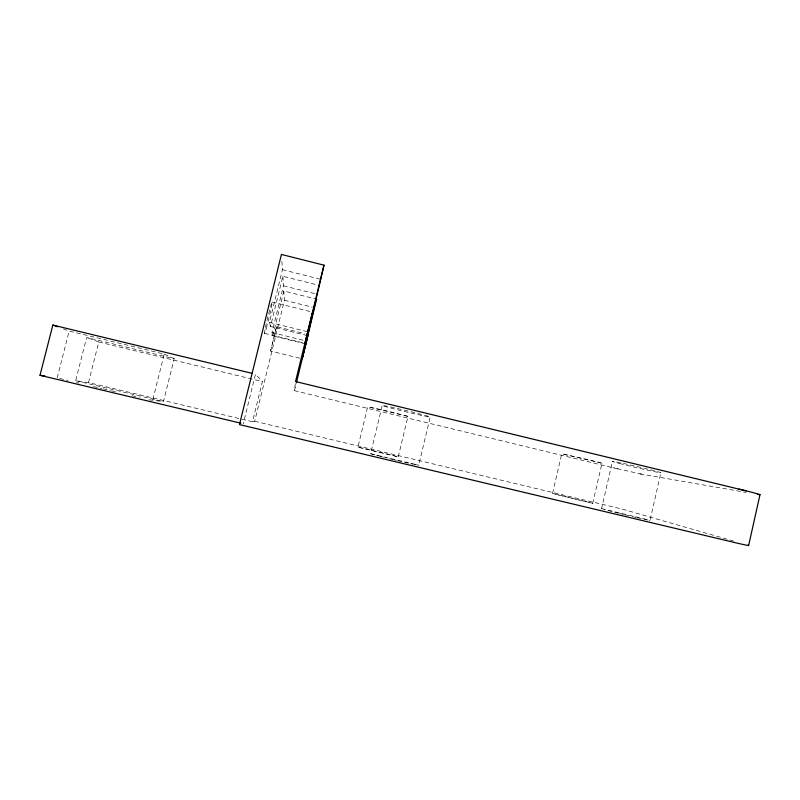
<?xml version="1.0" encoding="UTF-8"?>
<svg xmlns="http://www.w3.org/2000/svg" width="800" height="800" viewBox="0 0 800 800"><rect width="100%" height="100%" fill="white"/><g stroke="black" fill="none" stroke-linecap="round" stroke-linejoin="round"><path stroke-width="0.6" stroke-dasharray="4 3" d="M618.08 468.95L294.47 390.67L295.4 382.69M637.26 517.75L650.01 520.48L660.88 472.75M602.04 508.85L601.58 508.62L612.43 461.43M592.73 503.32L601.97 463.23L590.52 460.16L561.74 453.8L552.52 493.5L592.73 503.32L552.52 493.5M414.33 464.46L418.71 465.19L430.19 417.03A24.75 0.63 13.5 0 0 396.45 408.3A24.75 0.63 13.5 0 0 392.11 408.37A24.75 0.63 13.5 0 0 430.19 417.03M374.49 454.88L370.62 453.71L382.23 405.44M398.26 456.84L407.95 416.36L386.42 410.76L367.69 406.76L357.95 447.12L398.26 456.84L357.95 447.12M307.33 335.57L270.5 326.49L282.86 276.26L319.58 285.46M305.67 343.92L272.81 335.85L271.99 332.55L283.49 285.8L282.86 276.26M272.81 335.85L283.84 291.01L316.61 299.18M148.95 399.77L163.46 401.61L174.19 358.7L86.64 337.5L75.68 380.67L88.49 382.59L252.51 421.74L262.39 381.57L255.49 374.17L243.27 423.76M252.51 421.74L254.69 421.26L284.44 300.24L283.84 291.01M294.47 390.67L296.24 383.47M270.5 326.49L269.47 322.32L282.43 269.68L281.89 261.48M152.87 399.44L164.23 354.09L69.15 331.05L63.33 328.91M57.21 377.89L69.15 331.05M88.49 382.59L98.78 341.98L86.64 337.5M299.73 358.2L270.59 351.08L276.52 326.69L304.59 333.61M276.52 326.69L270.59 351.08M601.97 463.23L561.74 453.8M407.95 416.36L367.69 406.76M370.62 453.71L418.71 465.19M601.58 508.62L646.94 519.5M641.68 474.18L613.01 467.72M640.01 473.89L746.02 492.39M410.83 463.69L413.19 464.22M408.47 463.17L397.52 460.62M632.42 516.61L636.05 517.47M254.69 421.26L622.43 509.15L733.6 541.08M75.68 380.67L163.46 401.61M59.63 378.47L68.08 380.48M76.52 382.5L78.94 383.07M93.42 386.53L101.87 388.54M103.08 388.83L110.32 390.56M111.53 390.84L116.36 391.99M132.05 395.74L139.29 397.46M393.26 459.59L384.98 457.57M394.33 459.85L396.47 460.37M98.78 341.98L262.39 381.57M624.78 514.76L631.21 516.32M269.47 322.32L308.07 331.84M271.99 332.55L306.25 340.97M264.58 333.35L302.71 342.72M284.44 300.24L312.32 307.17M272.09 302.06L311.5 311.85M619.48 513.45L623.72 514.5M283.49 285.8L317.66 294.34M282.43 269.68L320.91 279.34M618.42 513.19L604.13 509.47M379.72 456.24L383.96 457.32M376.57 455.42L378.65 455.97M649.27 520.18L650.01 520.48M164.23 354.09L174.19 358.7M266.27 328.25A16.13 0.65 -76.3 0 0 272.19 302.39A16.13 0.65 -76.3 0 0 266.53 322.51A16.13 0.65 -76.3 0 0 266.27 328.25M619.59 463.51A24.9 0.59 13.2 0 0 660.09 472.72A24.9 0.59 13.2 0 0 630.26 464.99A24.9 0.59 13.2 0 0 619.59 463.51"/><path stroke-width="1.2" d="M306.25 340.97L305.67 343.92L323.98 265.17L281.43 254.44L239.49 424.58L735.52 542.74A28.71 0.51 13.8 0 0 747.9 545.22M316.61 299.18L296.53 382.26M748.62 545.56L760 494.65M308.55 328.89C294.7 386.42 322.88 269.77 309.21 326.63M305.05 346.81L302.16 358.79L308.1 334.48L305.2 346.47M323.98 265.17L295.53 381.54L745.99 490.83M240.85 423.18L40 375.3L52.85 325.05L251.85 373.29M40 375.3L44.92 376.04M757.82 494.46L759.2 494.68A28.64 0.69 13.1 0 0 747.09 491.1L739.01 489.13M52.85 325.05L57.5 326.76"/></g></svg>
